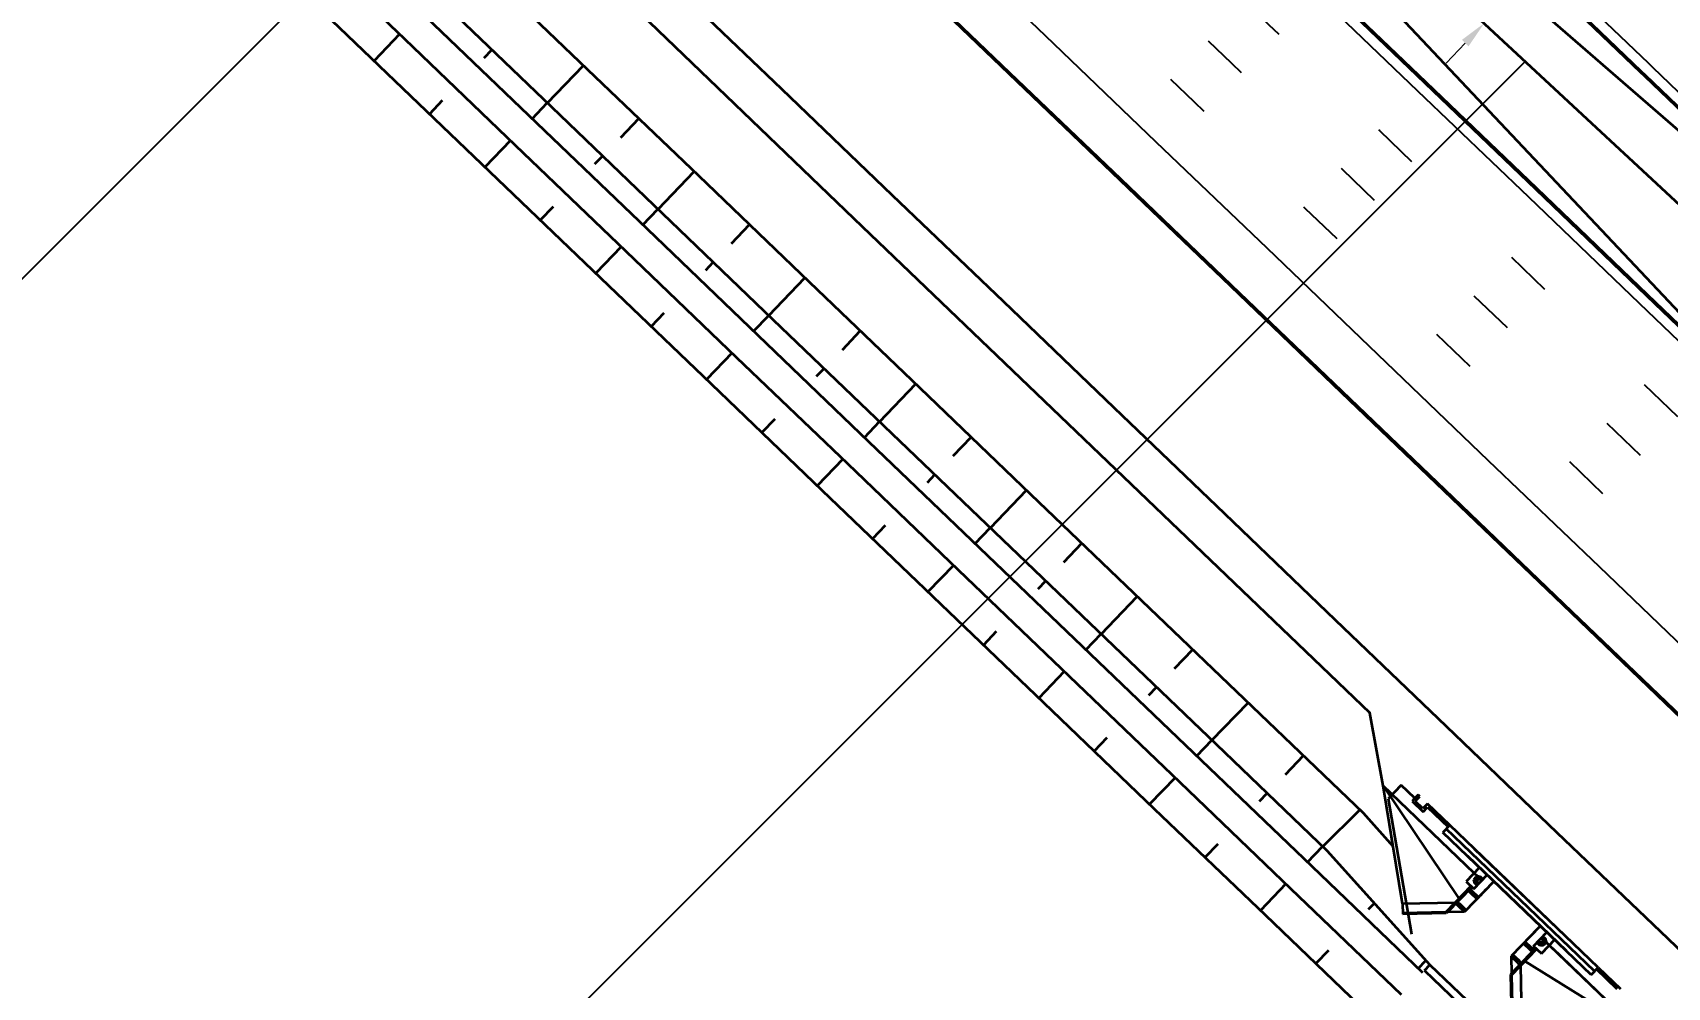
# Model space of a CAD drawing. Header units: metres. Extents: x 134219 to 139178, y 438661 to 444352.
# Drawn here: x 137960.7 to 138067.3, y 439643.4 to 439705.6 of the extents above; entities that cross this region are included whole.
import ezdxf

# ---------------------------------------------------------------- set-up
doc = ezdxf.new("R2010")
doc.units = ezdxf.units.M
doc.linetypes.add('13strp', pattern=[4, 1, -3])
doc.linetypes.add('39strp', pattern=[12, 3, -9])
doc.layers.get('DEFPOINTS').update_dxf_attribs({"color": 193})
for name, color, linetype, lineweight in [('N-WE-KL-ET_LS_OV_KABEL-G', 10, 'KL-LS-OV-N', 35), ('N-WE-KL-ET_LS_OV_KABEL-M', 7, 'Continuous', 18), ('Utd-geleiderail-nw', 8, 'glm a2ee v014$0$f2m40080', 35), ('Utd-ondergr-nw', 8, '13strp', 35), ('X-XX-AL-AANPIJLING-S', 7, 'Continuous', 25)]:
    doc.layers.add(name, color=color, linetype=linetype, lineweight=lineweight)
doc.layers.add('Utd-weg-nw', color=8, linetype='Continuous')
doc.styles.add('NLCS_18', font='NLCS-ISO.ttf', dxfattribs={"height": 1.8})
doc.linetypes.add('glm a2ee v014$0$f2m40080', pattern='A,2,-1,[160,RTW.shx,S=0.5,R=0,X=0,Y=0],-1', length=4)
doc.linetypes.add('KL-LS-OV-N', pattern='A,4,-1,[103,NLCS.SHX,S=0.75,R=0,X=0,Y=0],-1,4,-1.5,["0V",Standard,S=1,R=0,X=0,Y=-0.5],-3', length=14.5)
doc.dimstyles.new('NLCS_t18_pijl_Dimension_l3_h1', dxfattribs={"dimtxt": 1.8, "dimasz": 1.8, "dimexe": 2, "dimexo": 2, "dimgap": 0.7, "dimtad": 1, "dimdec": 1, "dimzin": 0, "dimdsep": 46, "dimtxsty": 'NLCS_18', "dimcen": 2.5, "dimdle": 2, "dimclrd": 256, "dimclre": 256, "dimclrt": 256, "dimadec": 1, "dimazin": 0, "dimtfac": 1, "dimtdec": 1, "dimtofl": 0, "dimtmove": 1, "dimatfit": 0, "dimfxl": 0, "dimtolj": 1, "dimtzin": 0, "dimlwd": 18, "dimlwe": 18, "dimarcsym": 0})

# ---------------------------------------------------------------- blocks, each defined once
blk = doc.blocks.new('*D499')
at = {"layer": 'DEFPOINTS', "color": 0, "transparency": 16777216}
for p in [(138058.61, 439709.66), (138055.33, 439706.24), (138055.33, 439706.24)]:
    blk.add_point(p, dxfattribs=at)
at = {"layer": 'N-WE-KL-ET_LS_OV_KABEL-M', "linetype": 'Continuous', "lineweight": 18, "transparency": 16777216}
for p, q in [((138059.86, 439710.96), (138061.1, 439712.26)), ((138054.08, 439704.94), (138052.84, 439703.64))]:
    blk.add_line(p, q, dxfattribs=at)
at = {"layer": 'N-WE-KL-ET_LS_OV_KABEL-M', "lineweight": 18, "transparency": 16777216}
for p, q in [((138058.61, 439709.66), (138057.17, 439711.05)), ((138055.33, 439706.24), (138053.88, 439707.62))]:
    blk.add_line(p, q, dxfattribs=at)
at = {"layer": 'N-WE-KL-ET_LS_OV_KABEL-M', "transparency": 16777216}
for points in [[(138059.64, 439711.17), (138060.07, 439710.76), (138058.61, 439709.66)], [(138053.87, 439705.15), (138054.3, 439704.73), (138055.33, 439706.24)]]:
    blk.add_solid(points, dxfattribs=at)
at = {"layer": 'N-WE-KL-ET_LS_OV_KABEL-M', "transparency": 16777216, "insert": (138059.98, 439713.41), "char_height": 1.8, "attachment_point": 5, "rotation": 46.2058, "style": 'NLCS_18'}
blk.add_mtext('\\A1;4.7', dxfattribs=at)
blk = doc.blocks.new('*D500')
at = {"layer": 'DEFPOINTS', "color": 0, "transparency": 16777216}
for p in [(138052.9, 439725.31), (138052.9, 439725.31), (138086.57, 439693.03)]:
    blk.add_point(p, dxfattribs=at)
at = {"layer": 'N-WE-KL-ET_LS_OV_KABEL-M', "lineweight": 18, "transparency": 16777216}
for p, q in [((138052.9, 439725.31), (138054.28, 439726.76)), ((138086.57, 439693.03), (138087.95, 439694.47))]:
    blk.add_line(p, q, dxfattribs=at)
at = {"layer": 'N-WE-KL-ET_LS_OV_KABEL-M', "linetype": 'Continuous', "lineweight": 18, "transparency": 16777216}
blk.add_line((138085.27, 439694.27), (138054.19, 439724.07), dxfattribs=at)
at = {"layer": 'N-WE-KL-ET_LS_OV_KABEL-M', "transparency": 16777216}
for points in [[(138054.4, 439724.28), (138053.99, 439723.85), (138052.9, 439725.31)], [(138085.47, 439694.49), (138085.06, 439694.06), (138086.57, 439693.03)]]:
    blk.add_solid(points, dxfattribs=at)
at = {"layer": 'N-WE-KL-ET_LS_OV_KABEL-M', "transparency": 16777216, "insert": (138070.84, 439710.33), "char_height": 1.8, "attachment_point": 5, "rotation": 316.2029, "style": 'NLCS_18'}
blk.add_mtext('\\A1;46.6', dxfattribs=at)

msp = doc.modelspace()

# ---------------------------------------------------------------- linework, layer by layer
at = {"layer": 'N-WE-KL-ET_LS_OV_KABEL-G', "elevation": 0.58, "flags": 128}
msp.add_lwpolyline([(138046.77, 439714.32), (138047.23, 439713.88), (138048.95, 439712.64), (138051.86, 439709.96), (138053.22, 439708.2), (138075.65, 439687.35), (138078.9, 439684.05), (138080.54, 439683.96), (138083.79, 439681.24), (138083.79, 439681.24)], dxfattribs=at)
at = {"layer": 'Utd-geleiderail-nw', "linetype": 'Continuous', "flags": 128}
for points in [[(138024.84, 439736.67), (138075.45, 439692.78), (138100.58, 439668.68)], [(138023.15, 439734.95), (138069.15, 439686.2), (138094.28, 439662.11)]]:
    msp.add_lwpolyline(points, dxfattribs=at)
at = {"layer": 'Utd-ondergr-nw', "linetype": 'Continuous'}
for p, q in [((138048.73, 439656.55), (138047.87, 439661.29)), ((138049.91, 439656.59), (138049.06, 439655.7)), ((138050.8, 439655.74), (138049.91, 439656.59)), ((138050.01, 439648.85, 0), (138048.73, 439656.55)), ((138054.66, 439650.86), (138048.73, 439656.55)), ((138048.73, 439656.55), (138053.68, 439649.2, 0)), ((138049.06, 439655.7), (138050.58, 439646.87)), ((138050.74, 439655.67), (138050.62, 439655.54)), ((138050.62, 439655.54), (138051.34, 439654.85)), ((138050.91, 439655.85), (138050.74, 439655.67)), ((138050.83, 439655.55), (138051.12, 439655.85)), ((138051.33, 439655.06), (138050.83, 439655.55)), ((138051.01, 439655.96), (138050.91, 439655.85)), ((138051.12, 439655.85), (138051.01, 439655.96)), ((138051.62, 439655.37), (138051.33, 439655.06)), ((138051.34, 439654.85), (138051.63, 439655.16)), ((138053.08, 439653.97), (138051.62, 439655.37)), ((138051.63, 439655.16), (138052.97, 439653.87)), ((138053.08, 439653.97), (138052.63, 439653.51)), ((138053.08, 439653.97), (138052.63, 439653.51)), ((138062.3, 439644.23), (138052.63, 439653.51)), ((138062.52, 439644.47), (138052.85, 439653.74)), ((138062.75, 439644.7), (138053.08, 439653.97)), ((138061.12, 439646.26), (138054.7, 439652.42)), ((138060.68, 439645.79), (138054.25, 439651.95)), ((138060.9, 439646.02), (138054.48, 439652.18)), ((138055.95, 439650.32, 0), (138054.05, 439648.34, 0)), ((138055.01, 439651.22), (138054.14, 439650.31)), ((138055.01, 439651.22), (138054.14, 439650.31)), ((138054.14, 439650.31), (138054.64, 439649.83)), ((138054.14, 439650.31), (138054.64, 439649.83)), ((138054.64, 439649.83), (138055.51, 439650.74)), ((138054.64, 439649.83), (138055.51, 439650.74)), ((138054.64, 439649.83, 0), (138055.51, 439650.74, 0)), ((138054.75, 439650.56), (138054.65, 439650.42)), ((138054.65, 439650.42), (138054.75, 439650.56)), ((138054.65, 439650.42), (138055.25, 439650.46)), ((138055.25, 439650.46), (138054.65, 439650.42)), ((138054.65, 439650.42), (138054.72, 439650.2)), ((138054.72, 439650.2), (138054.65, 439650.42)), ((138054.66, 439650.86), (138054.88, 439650.66)), ((138054.72, 439650.2), (138054.86, 439650.06)), ((138054.86, 439650.06), (138054.72, 439650.2)), ((138054.88, 439650.66), (138054.75, 439650.56)), ((138054.75, 439650.56), (138054.88, 439650.66)), ((138054.86, 439650.06), (138054.88, 439650.66)), ((138054.88, 439650.66), (138054.86, 439650.06)), ((138055.1, 439650.6), (138054.88, 439650.66)), ((138054.88, 439650.66), (138055.1, 439650.6)), ((138055.1, 439650.6), (138055.25, 439650.46)), ((138055.25, 439650.46), (138055.1, 439650.6)), ((138054.45, 439650.01, 0), (138052.83, 439648.31, 0)), ((138054.5, 439649.97, 0), (138052.85, 439648.25, 0)), ((138052.94, 439648.31, 0), (138054.51, 439649.95, 0)), ((138054.36, 439649.73, 0), (138054.32, 439649.68, 0)), ((138054.32, 439649.67, 0), (138054.37, 439649.72, 0)), ((138054.32, 439649.68, 0), (138054.32, 439649.67, 0)), ((138054.38, 439649.74, 0), (138054.33, 439649.79, 0)), ((138054.37, 439649.72, 0), (138054.44, 439649.79, 0)), ((138054.43, 439649.79, 0), (138054.38, 439649.74, 0)), ((138054.44, 439649.79, 0), (138054.43, 439649.79, 0)), ((138054.44, 439649.79, 0), (138054.52, 439649.7, 0)), ((138054.51, 439649.95, 0), (138054.64, 439649.83, 0)), ((138055.43, 439649.78), (138055.05, 439649.38)), ((138053.41, 439648.92, 0), (138050.01, 439648.85, 0)), ((138050.01, 439648.85, 0), (138050.02, 439648.19, 0)), ((138052.83, 439648.31, 0), (138050.02, 439648.25, 0)), ((138052.85, 439648.25, 0), (138050.02, 439648.19, 0)), ((138054.04, 439648.33, 0), (138052.94, 439648.31, 0)), ((138054.05, 439648.34, 0), (138054.04, 439648.33, 0)), ((138058.98, 439647.41, 0), (138057.08, 439645.44, 0)), ((138058.71, 439647.14), (138058.33, 439646.74)), ((138058.54, 439646.09), (138059.41, 439647)), ((138058.54, 439646.09, 0), (138059.41, 439647, 0)), ((138059.41, 439647), (138058.54, 439646.09)), ((138058.78, 439647.21), (138058.98, 439647.41)), ((138059.41, 439647, 0), (138058.98, 439647.41, 0)), ((138058.68, 439645.95, 0), (138057.04, 439644.24, 0)), ((138057.1, 439644.32, 0), (138058.67, 439645.97, 0)), ((138058.51, 439645.88, 0), (138058.42, 439645.97, 0)), ((138059.05, 439645.61), (138058.54, 439646.09)), ((138058.67, 439645.97, 0), (138058.54, 439646.09, 0)), ((138058.54, 439646.09), (138059.05, 439645.61)), ((138058.76, 439646.32), (138059.36, 439646.37)), ((138059.36, 439646.37), (138058.76, 439646.32)), ((138058.91, 439646.18), (138058.76, 439646.32)), ((138058.76, 439646.32), (138058.91, 439646.18)), ((138059.13, 439646.13), (138058.91, 439646.18)), ((138058.91, 439646.18), (138059.13, 439646.13)), ((138059.05, 439645.61), (138059.92, 439646.52)), ((138059.92, 439646.52), (138059.05, 439645.61)), ((138059.13, 439646.13), (138059.15, 439646.72)), ((138059.15, 439646.72), (138059.13, 439646.13)), ((138059.27, 439646.23), (138059.13, 439646.13)), ((138059.13, 439646.13), (138059.27, 439646.23)), ((138059.29, 439646.59), (138059.15, 439646.72)), ((138059.15, 439646.72), (138059.29, 439646.59)), ((138059.36, 439646.37), (138059.27, 439646.23)), ((138059.27, 439646.23), (138059.36, 439646.37)), ((138059.29, 439646.59), (138059.36, 439646.37)), ((138059.36, 439646.37), (138059.29, 439646.59)), ((138059.57, 439646.15), (138059.36, 439646.36)), ((138059.57, 439646.15), (138065.51, 439640.46)), ((138065.39, 439640.57), (138059.79, 439645.95)), ((138065.51, 439640.46), (138059.79, 439645.95)), ((138057.08, 439645.44, 0), (138057.07, 439645.43, 0)), ((138057.07, 439645.43, 0), (138057.1, 439644.32, 0)), ((138058.73, 439645.91, 0), (138057.1, 439644.21, 0)), ((138065.51, 439640.46), (138057.96, 439645.11, 0)), ((138058.4, 439645.77, 0), (138058.44, 439645.82, 0)), ((138058.41, 439645.76, 0), (138058.4, 439645.77, 0)), ((138058.45, 439645.81, 0), (138058.41, 439645.76, 0)), ((138058.44, 439645.82, 0), (138058.51, 439645.88, 0)), ((138058.52, 439645.87, 0), (138058.47, 439645.82, 0)), ((138058.47, 439645.82, 0), (138058.51, 439645.77, 0)), ((138058.51, 439645.88, 0), (138058.52, 439645.87, 0)), ((138057.04, 439644.24, 0), (138057.1, 439641.41, 0)), ((138057.1, 439644.21, 0), (138057.16, 439641.41, 0)), ((138057.69, 439644.83, 0), (138057.76, 439641.42, 0)), ((138062.75, 439644.7), (138062.3, 439644.23)), ((138062.3, 439644.23), (138062.75, 439644.7)), ((138063.99, 439643.3), (138062.65, 439644.59)), ((138062.75, 439644.7), (138064.2, 439643.31))]:
    msp.add_line(p, q, dxfattribs=at)
at = {"layer": 'Utd-ondergr-nw'}
for p, q in [((138050.01, 439648.85, 0), (138048.73, 439656.55)), ((138055.95, 439650.32, 0), (138055.95, 439650.32, 0))]:
    msp.add_line(p, q, dxfattribs=at)
at = {"layer": 'Utd-ondergr-nw', "linetype": 'Continuous', "ltscale": 0.25}
for p, q in [((138054.32, 439649.67, 0), (138054.41, 439649.59, 0)), ((138054.41, 439649.59, 0), (138054.84, 439649.17, 0)), ((138054.52, 439649.7, 0), (138054.96, 439649.29, 0)), ((138053.56, 439648.89, 0), (138053.51, 439648.84, 0)), ((138053.51, 439648.84, 0), (138053.52, 439648.83, 0)), ((138053.57, 439648.9, 0), (138053.52, 439648.95, 0)), ((138053.52, 439648.83, 0), (138053.63, 439648.95, 0)), ((138053.52, 439648.95, 0), (138053.52, 439648.94, 0)), ((138053.52, 439648.95, 0), (138053.52, 439648.95, 0)), ((138053.52, 439648.94, 0), (138053.56, 439648.89, 0)), ((138053.52, 439648.83, 0), (138053.61, 439648.75, 0)), ((138053.62, 439648.96, 0), (138053.57, 439648.9, 0)), ((138053.61, 439648.75, 0), (138054.04, 439648.33, 0)), ((138053.63, 439648.95, 0), (138053.62, 439648.96, 0)), ((138053.63, 439648.95, 0), (138053.72, 439648.87, 0)), ((138053.72, 439648.87, 0), (138054.15, 439648.45, 0)), ((138058.31, 439645.85, 0), (138057.88, 439646.26, 0)), ((138058.42, 439645.97, 0), (138057.99, 439646.38, 0)), ((138057.51, 439645.01, 0), (138057.07, 439645.43, 0)), ((138057.62, 439645.13, 0), (138057.18, 439645.54, 0)), ((138057.59, 439644.93, 0), (138057.51, 439645.01, 0)), ((138057.59, 439644.93, 0), (138057.7, 439645.04, 0)), ((138057.6, 439644.92, 0), (138057.59, 439644.93, 0)), ((138057.65, 439644.97, 0), (138057.6, 439644.92, 0)), ((138057.7, 439645.04, 0), (138057.62, 439645.13, 0)), ((138057.7, 439644.93, 0), (138057.65, 439644.97, 0)), ((138057.71, 439645.04, 0), (138057.66, 439644.98, 0)), ((138057.66, 439644.98, 0), (138057.71, 439644.94, 0)), ((138057.7, 439645.04, 0), (138057.71, 439645.04, 0)), ((138057.71, 439644.93, 0), (138057.7, 439644.93, 0)), ((138057.71, 439644.94, 0), (138057.71, 439644.93, 0)), ((138058.4, 439645.77, 0), (138058.31, 439645.85, 0))]:
    msp.add_line(p, q, dxfattribs=at)
at = {"layer": 'Utd-ondergr-nw', "linetype": 'Continuous', "flags": 128}
for points in [[(137957.72, 439806.8), (137964.88, 439799.83), (137972.05, 439792.87), (137979.23, 439785.92), (137986.42, 439778.97), (137993.61, 439772.03), (138000.81, 439765.1), (138008.02, 439758.17), (138012.36, 439754), (138015.23, 439751.25), (138022.45, 439744.33), (138029.67, 439737.41), (138036.89, 439730.49), (138044.11, 439723.57), (138051.33, 439716.65), (138058.54, 439709.73), (138065.49, 439703.07)], [(137957.76, 439806.85), (137964.93, 439799.88), (137972.1, 439792.92), (137979.28, 439785.97), (137986.47, 439779.02), (137993.66, 439772.08), (138000.86, 439765.15), (138008.07, 439758.22), (138012.41, 439754.06), (138015.28, 439751.3), (138022.5, 439744.38), (138029.72, 439737.46), (138036.94, 439730.54), (138044.16, 439723.62), (138051.37, 439716.7), (138058.59, 439709.78), (138065.54, 439703.12)], [(137957.75, 439792.5), (137964.93, 439785.53), (137972.12, 439778.57), (137979.31, 439771.61), (137986.51, 439764.67), (137993.72, 439757.73), (138000.93, 439750.79), (138005.29, 439746.62), (138008.15, 439743.87), (138015.37, 439736.95), (138022.59, 439730.03), (138029.81, 439723.11), (138037.03, 439716.19), (138044.25, 439709.27), (138051.46, 439702.35), (138058.68, 439695.42), (138065.9, 439688.5), (138073.12, 439681.58), (138080.34, 439674.66), (138087.56, 439667.74), (138094.77, 439660.82), (138101.99, 439653.9), (138109.21, 439646.98), (138116.43, 439640.06)], [(137957.8, 439792.55), (137964.98, 439785.58), (137972.17, 439778.62), (137979.36, 439771.66), (137986.56, 439764.72), (137993.77, 439757.78), (138000.98, 439750.84), (138005.33, 439746.67), (138008.2, 439743.92), (138015.42, 439737), (138022.64, 439730.08), (138029.86, 439723.16), (138037.08, 439716.24), (138044.29, 439709.32), (138051.51, 439702.4), (138058.73, 439695.48), (138065.95, 439688.55), (138073.17, 439681.63), (138080.39, 439674.71), (138087.6, 439667.79), (138094.82, 439660.87), (138102.04, 439653.95), (138109.26, 439647.03), (138116.48, 439640.11)], [(137959.38, 439765.4), (137966.59, 439758.43), (137973.8, 439751.47), (137981.02, 439744.52), (137988.25, 439737.58), (137992.61, 439733.4), (137995.48, 439730.65), (138002.69, 439723.73), (138009.91, 439716.8), (138017.13, 439709.88), (138024.35, 439702.96), (138031.57, 439696.04), (138038.79, 439689.12), (138046, 439682.2), (138053.22, 439675.28), (138060.44, 439668.36), (138067.66, 439661.44), (138074.88, 439654.52), (138082.09, 439647.6), (138089.31, 439640.68)], [(137959.43, 439765.45), (137966.63, 439758.48), (137973.85, 439751.53), (137981.07, 439744.57), (137988.3, 439737.63), (137992.65, 439733.45), (137995.52, 439730.7), (138002.74, 439723.78), (138009.96, 439716.86), (138017.18, 439709.93), (138024.4, 439703.01), (138031.62, 439696.09), (138038.83, 439689.17), (138046.05, 439682.25), (138053.27, 439675.33), (138060.49, 439668.41), (138067.71, 439661.49), (138074.93, 439654.57), (138082.14, 439647.65), (138089.36, 439640.73)], [(137958.96, 439750.54), (137966.18, 439743.57), (137973.41, 439736.61), (137980.64, 439729.66), (137985.01, 439725.47), (137987.88, 439722.72), (137995.09, 439715.8), (138002.31, 439708.88), (138009.53, 439701.96), (138016.75, 439695.04), (138023.97, 439688.12), (138031.19, 439681.2), (138038.4, 439674.28), (138045.62, 439667.35), (138052.84, 439660.43), (138060.06, 439653.51), (138067.28, 439646.59), (138074.5, 439639.67)], [(137957, 439748.5), (137964.22, 439741.53), (137971.45, 439734.57), (137978.69, 439727.62), (137983.05, 439723.43), (137985.92, 439720.68), (137993.14, 439713.76), (138000.36, 439706.84), (138007.58, 439699.92), (138014.79, 439693), (138022.01, 439686.08), (138029.23, 439679.16), (138036.45, 439672.24), (138043.67, 439665.32), (138047.87, 439661.29)], [(137953.52, 439744.91), (137960.75, 439737.93), (137967.98, 439730.97), (137975.23, 439724.01), (137979.59, 439719.82), (137982.46, 439717.07), (137989.68, 439710.15), (137996.9, 439703.23), (138004.12, 439696.31), (138011.33, 439689.39), (138018.55, 439682.47), (138025.77, 439675.55), (138032.99, 439668.63), (138040.21, 439661.71), (138047.43, 439654.79), (138049.38, 439652.62)], [(137958.39, 439735.49), (137965.63, 439728.52), (137972.87, 439721.56), (137977.24, 439717.37), (137980.11, 439714.62), (137987.33, 439707.7), (137994.54, 439700.78), (138001.76, 439693.86), (138008.98, 439686.93), (138016.2, 439680.01), (138023.42, 439673.09), (138030.64, 439666.17), (138037.85, 439659.25), (138045.07, 439652.33), (138051.79, 439644.89)], [(137957.4, 439734.46), (137964.64, 439727.49), (137971.88, 439720.53), (137976.25, 439716.34), (137979.12, 439713.59), (137986.34, 439706.67), (137993.56, 439699.75), (138000.78, 439692.83), (138007.99, 439685.91), (138015.21, 439678.99), (138022.43, 439672.06), (138029.65, 439665.14), (138036.87, 439658.22), (138044.09, 439651.3), (138051.3, 439644.38)], [(137956.01, 439733.02), (137963.25, 439726.05), (137970.5, 439719.09), (137974.87, 439714.9), (137977.74, 439712.15), (137984.96, 439705.22), (137992.17, 439698.3), (137999.39, 439691.38), (138006.61, 439684.46), (138013.83, 439677.54), (138021.05, 439670.62), (138028.27, 439663.7), (138035.48, 439656.78), (138042.7, 439649.86), (138049.92, 439642.94)], [(137954.35, 439731.29), (137961.59, 439724.32), (137968.84, 439717.36), (137973.21, 439713.16), (137976.08, 439710.41), (137983.29, 439703.49), (137990.51, 439696.57), (137997.73, 439689.65), (138004.95, 439682.73), (138012.17, 439675.81), (138019.39, 439668.89), (138026.6, 439661.97), (138033.82, 439655.05), (138041.04, 439648.13), (138048.26, 439641.21)], [(137984.65, 439705.52), (137982.99, 439703.78)], [(137990.16, 439703.99), (137990.66, 439704.5)], [(137994.27, 439701.03), (137996.63, 439703.49)], [(138065.49, 439703.07), (138065.76, 439702.81), (138072.98, 439695.89), (138080.2, 439688.97), (138087.42, 439682.05), (138094.64, 439675.13), (138101.85, 439668.21), (138109.07, 439661.28), (138116.29, 439654.36), (138123.51, 439647.44), (138130.73, 439640.52), (138137.95, 439633.6), (138145.16, 439626.68), (138152.38, 439619.76), (138159.6, 439612.84)], [(138065.54, 439703.12), (138065.81, 439702.86), (138073.03, 439695.94), (138080.25, 439689.02), (138087.47, 439682.1), (138094.68, 439675.18), (138101.9, 439668.26), (138109.12, 439661.34), (138116.34, 439654.41), (138123.56, 439647.49), (138130.78, 439640.57), (138137.99, 439633.65), (138145.21, 439626.73), (138152.43, 439619.81), (138159.65, 439612.89)], [(137987.43, 439701.19), (137986.6, 439700.32)], [(137993.28, 439700.01), (137994.27, 439701.04)], [(137999.06, 439698.8), (138000.24, 439700.03)], [(137991.87, 439698.6), (137990.21, 439696.86)], [(137997.38, 439697.07), (137997.88, 439697.58)], [(138001.49, 439694.11), (138003.85, 439696.57)], [(137994.65, 439694.27), (137993.82, 439693.4)], [(138000.5, 439693.09), (138001.48, 439694.12)], [(138006.28, 439691.88), (138007.46, 439693.11)], [(137999.09, 439691.67), (137997.43, 439689.94)], [(138004.6, 439690.15), (138005.09, 439690.66)], [(138008.71, 439687.19), (138011.06, 439689.65)], [(138001.87, 439687.35), (138001.04, 439686.48)], [(138007.72, 439686.17), (138008.7, 439687.2)], [(138013.5, 439684.96), (138014.67, 439686.19)], [(138006.31, 439684.75), (138004.65, 439683.02)], [(138011.82, 439683.23), (138012.31, 439683.74)], [(138015.93, 439680.27), (138018.28, 439682.73)], [(138009.09, 439680.43), (138008.26, 439679.56)], [(138014.94, 439679.25), (138015.92, 439680.28)], [(138020.72, 439678.04), (138021.89, 439679.27)], [(138013.53, 439677.83), (138011.86, 439676.1)], [(138019.04, 439676.31), (138019.53, 439676.82)], [(138023.15, 439673.35), (138025.5, 439675.81)], [(138016.3, 439673.51), (138015.47, 439672.64)], [(138022.15, 439672.33), (138023.14, 439673.36)], [(138027.93, 439671.12), (138029.11, 439672.35)], [(138020.74, 439670.91), (138019.08, 439669.18)], [(138026.26, 439669.39), (138026.75, 439669.9)], [(138030.37, 439666.43), (138032.72, 439668.89)], [(138023.52, 439666.59), (138022.69, 439665.72)], [(138029.37, 439665.41), (138030.36, 439666.44)], [(138035.15, 439664.2), (138036.33, 439665.42)], [(138027.96, 439663.99), (138026.3, 439662.26)], [(138033.47, 439662.46), (138033.97, 439662.98)], [(138037.58, 439659.51), (138039.94, 439661.96)], [(138030.74, 439659.67), (138029.91, 439658.8)], [(138036.59, 439658.49), (138037.58, 439659.52)], [(138042.37, 439657.28), (138043.54, 439658.51)], [(138035.18, 439657.07), (138033.52, 439655.34)], [(138040.69, 439655.54), (138041.19, 439656.06)], [(138044.8, 439652.59), (138047.23, 439654.97)], [(138037.96, 439652.74), (138037.13, 439651.88)], [(138043.81, 439651.57), (138044.79, 439652.6)], [(138042.4, 439650.15), (138040.74, 439648.42)], [(138047.79, 439648.5), (138048.17, 439648.9)], [(138045.18, 439645.82), (138044.35, 439644.96)], [(138051.03, 439644.65), (138051.53, 439645.17)], [(138051.43, 439644.51), (138051.79, 439644.89)], [(138051.79, 439644.89), (138059.01, 439637.97), (138066.23, 439631.05), (138073.44, 439624.13), (138080.66, 439617.2), (138087.88, 439610.28), (138095.1, 439603.36), (138102.32, 439596.44), (138109.54, 439589.52), (138116.75, 439582.6), (138123.97, 439575.68), (138131.19, 439568.76), (138138.41, 439561.84), (138145.63, 439554.92), (138152.85, 439548), (138160.06, 439541.08), (138167.28, 439534.16), (138174.5, 439527.24), (138181.72, 439520.31)], [(138051.43, 439644.51), (138058.64, 439637.59), (138065.86, 439630.67), (138073.08, 439623.75), (138080.3, 439616.83), (138087.52, 439609.9), (138094.74, 439602.98), (138101.95, 439596.06), (138109.17, 439589.14), (138116.39, 439582.22), (138123.61, 439575.3), (138130.83, 439568.38), (138138.05, 439561.46), (138145.26, 439554.54), (138152.48, 439547.62), (138159.7, 439540.7), (138166.92, 439533.78), (138174.14, 439526.86), (138181.36, 439519.94)]]:
    msp.add_lwpolyline(points, dxfattribs=at)
at = {"layer": 'Utd-weg-nw', "linetype": '39strp', "flags": 128}
for points in [[(137875.96, 439866.19), (137883.12, 439859.21), (137890.28, 439852.23), (137897.45, 439845.25), (137904.61, 439838.27), (137911.77, 439831.29), (137917.21, 439825.99), (137918.93, 439824.31), (137926.09, 439817.33), (137933.25, 439810.35), (137940.41, 439803.37), (137943.47, 439800.39), (137947.58, 439796.39), (137954.76, 439789.41), (137961.94, 439782.44), (137969.13, 439775.48), (137976.33, 439768.52), (137983.53, 439761.57), (137990.74, 439754.63), (137997.96, 439747.69), (138002.31, 439743.52), (138005.18, 439740.77), (138012.4, 439733.85), (138019.61, 439726.92), (138026.83, 439720), (138034.05, 439713.08), (138041.27, 439706.16), (138048.49, 439699.24), (138055.71, 439692.32), (138062.92, 439685.4), (138070.14, 439678.48), (138077.36, 439671.56), (138084.58, 439664.64), (138091.8, 439657.72), (138099.02, 439650.8), (138106.23, 439643.88), (138113.45, 439636.96), (138120.67, 439630.03), (138127.89, 439623.11), (138135.11, 439616.19), (138142.33, 439609.27), (138149.54, 439602.35), (138156.76, 439595.43), (138163.98, 439588.51), (138171.2, 439581.59), (138178.42, 439574.67), (138185.64, 439567.75), (138192.85, 439560.83), (138200.07, 439553.91), (138207.29, 439546.99)], [(137873.52, 439863.68), (137880.68, 439856.7), (137887.84, 439849.72), (137895, 439842.74), (137902.16, 439835.76), (137909.33, 439828.78), (137914.77, 439823.48), (137916.49, 439821.8), (137923.65, 439814.82), (137930.81, 439807.84), (137937.97, 439800.87), (137941.03, 439797.88), (137945.14, 439793.88), (137952.32, 439786.9), (137959.5, 439779.93), (137966.69, 439772.96), (137973.89, 439766), (137981.1, 439759.05), (137988.31, 439752.1), (137995.53, 439745.17), (137999.89, 439740.99), (138002.76, 439738.24), (138009.97, 439731.32), (138017.19, 439724.4), (138024.41, 439717.48), (138031.63, 439710.56), (138038.85, 439703.64), (138046.07, 439696.72), (138053.28, 439689.79), (138060.5, 439682.87), (138067.72, 439675.95), (138074.94, 439669.03), (138082.16, 439662.11), (138089.38, 439655.19), (138096.59, 439648.27), (138103.81, 439641.35), (138111.03, 439634.43), (138118.25, 439627.51), (138125.47, 439620.59), (138132.69, 439613.67), (138139.9, 439606.75), (138147.12, 439599.83), (138154.34, 439592.9), (138161.56, 439585.98), (138168.78, 439579.06), (138176, 439572.14), (138183.21, 439565.22), (138190.43, 439558.3), (138197.65, 439551.38), (138204.87, 439544.46)], [(137871.08, 439861.17), (137878.24, 439854.19), (137885.4, 439847.22), (137892.56, 439840.24), (137899.72, 439833.26), (137906.88, 439826.28), (137912.33, 439820.97), (137914.04, 439819.3), (137921.21, 439812.32), (137928.37, 439805.34), (137935.53, 439798.36), (137938.59, 439795.38), (137942.7, 439791.37), (137949.88, 439784.39), (137957.07, 439777.41), (137964.26, 439770.45), (137971.46, 439763.48), (137978.67, 439756.53), (137985.89, 439749.58), (137993.11, 439742.64), (137997.46, 439738.46), (138000.33, 439735.71), (138007.55, 439728.79), (138014.77, 439721.87), (138021.99, 439714.95), (138029.21, 439708.03), (138036.43, 439701.11), (138043.64, 439694.19), (138050.86, 439687.27), (138058.08, 439680.35), (138065.3, 439673.43), (138072.52, 439666.51), (138079.74, 439659.59), (138086.95, 439652.66), (138094.17, 439645.74), (138101.39, 439638.82), (138108.61, 439631.9), (138115.83, 439624.98), (138123.04, 439618.06), (138130.26, 439611.14), (138137.48, 439604.22), (138144.7, 439597.3), (138151.92, 439590.38), (138159.14, 439583.46), (138166.35, 439576.54), (138173.57, 439569.62), (138180.79, 439562.7), (138188.01, 439555.77), (138195.23, 439548.85), (138202.45, 439541.93)]]:
    msp.add_lwpolyline(points, dxfattribs=at)
at = {"layer": 'Utd-weg-nw', "linetype": 'Continuous', "flags": 128}
for points in [[(137958.25, 439807.35), (137965.42, 439800.39), (137972.59, 439793.42), (137979.77, 439786.47), (137986.95, 439779.52), (137994.15, 439772.59), (138001.35, 439765.65), (138008.55, 439758.73), (138012.9, 439754.56), (138015.77, 439751.81), (138022.99, 439744.89), (138030.2, 439737.97), (138037.42, 439731.05), (138044.64, 439724.13), (138051.86, 439717.21), (138059.08, 439710.29), (138066.02, 439703.63)], [(137957.26, 439791.99), (137964.45, 439785.02), (137971.63, 439778.06), (137978.83, 439771.11), (137986.03, 439764.16), (137993.24, 439757.22), (138000.45, 439750.29), (138004.8, 439746.12), (138007.67, 439743.36), (138014.89, 439736.44), (138022.11, 439729.52), (138029.32, 439722.6), (138036.54, 439715.68), (138043.76, 439708.76), (138050.98, 439701.84), (138058.2, 439694.92), (138065.42, 439688), (138072.63, 439681.08), (138079.85, 439674.16), (138087.07, 439667.24), (138094.29, 439660.32), (138101.51, 439653.4), (138108.73, 439646.47), (138115.94, 439639.55)], [(137954.56, 439774.83), (137961.76, 439767.86), (137968.96, 439760.89), (137976.17, 439753.94), (137983.39, 439746.99), (137990.62, 439740.04), (137994.97, 439735.87), (137997.84, 439733.11), (138005.06, 439726.19), (138012.28, 439719.27), (138019.5, 439712.35), (138026.72, 439705.43), (138033.93, 439698.51), (138041.15, 439691.59), (138048.37, 439684.67), (138055.59, 439677.75), (138062.81, 439670.83), (138070.03, 439663.91), (138077.24, 439656.99), (138084.46, 439650.07), (138091.68, 439643.15)], [(138066.02, 439703.63), (138066.29, 439703.37), (138073.51, 439696.44), (138080.73, 439689.52), (138087.95, 439682.6), (138095.17, 439675.68), (138102.39, 439668.76), (138109.6, 439661.84), (138116.82, 439654.92), (138124.04, 439648), (138131.26, 439641.08), (138138.48, 439634.16), (138145.7, 439627.24), (138152.91, 439620.32), (138160.13, 439613.4)]]:
    msp.add_lwpolyline(points, dxfattribs=at)
at = {"layer": 'X-XX-AL-AANPIJLING-S'}
for p, q in [((137928.01, 439657.54), (138015.16, 439744.68)), ((138058, 439703.75), (137964.42, 439610.17))]:
    msp.add_line(p, q, dxfattribs=at)

# ---------------------------------------------------------------- dimensions: what is measured, and where the dimension line sits
at = {"layer": 'N-WE-KL-ET_LS_OV_KABEL-M'}
dim = msp.add_aligned_dim(p1=(138086.57, 439693.03), p2=(138052.9, 439725.31), distance=0, dimstyle='NLCS_t18_pijl_Dimension_l3_h1', dxfattribs=at)
dim.commit()
dim.dimension.update_dxf_attribs({"geometry": '*D500', "text_midpoint": (138070.84, 439710.33)})
dim = msp.add_linear_dim(base=(138055.33, 439706.24), p1=(138058.61, 439709.66), p2=(138055.33, 439706.24), angle=226.2058, dimstyle='NLCS_t18_pijl_Dimension_l3_h1', dxfattribs=at)
dim.commit()
dim.dimension.update_dxf_attribs({"geometry": '*D499', "text_midpoint": (138061.14, 439712.3), "dimtype": 161})

doc.saveas('drawing.dxf')
